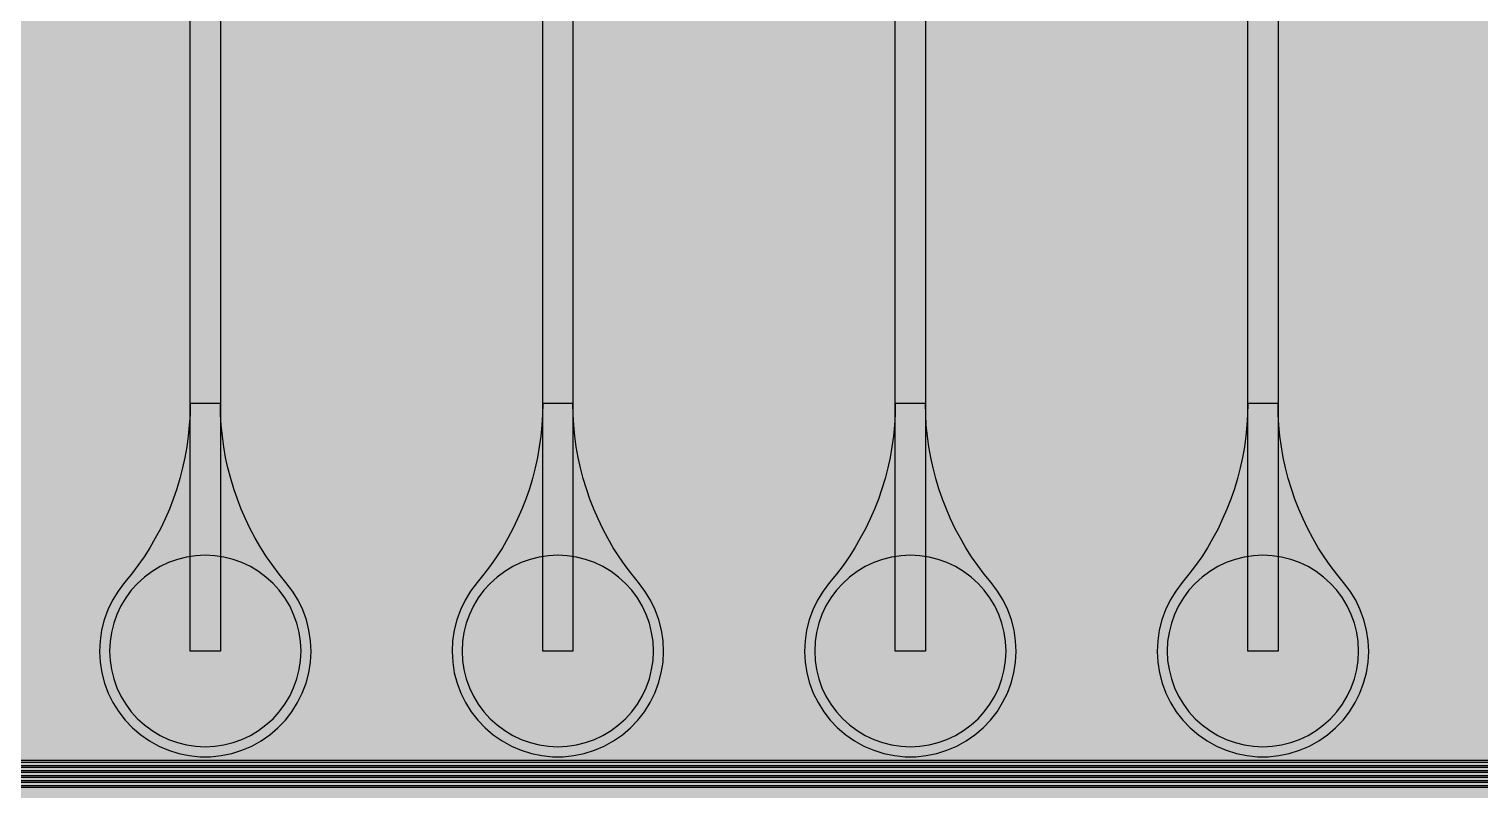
# Model space of a CAD drawing. Header units: metres. Extents: x -7220 to 10980, y -29667 to 1833.
# Drawn here: x -2607 to -1167, y -20920 to -20165 of the extents above; entities that cross this region are included whole.
import ezdxf

# ---------------------------------------------------------------- set-up
doc = ezdxf.new("R2010")
doc.units = ezdxf.units.M
for name, color, linetype in [('Metal1', 4, 'CONTINUOUS'), ('Polyimide', 7, 'CONTINUOUS'), ('Polyimide_Negative', 5, 'CONTINUOUS')]:
    doc.layers.add(name, color=color, linetype=linetype)

msp = doc.modelspace()

# ---------------------------------------------------------------- hatches: boundary and pattern name
at = {"layer": 'Polyimide'}
msp.add_hatch(color=7, dxfattribs=at).paths.add_polyline_path([(4099.4, -13861.6), (4142.6, -14152.8), (4214.2, -14438.4), (4313.4, -14715.5), (4439.2, -14981.7), (4590.6, -15234.2), (4766, -15470.7), (4963.7, -15688.8), (5181.8, -15886.5), (5418.3, -16061.9), (5670.8, -16213.3), (5936.9, -16339.1), (6214.1, -16438.3), (6499.7, -16509.9), (6790.9, -16553.1), (7085, -16567.5), (9980.4, -16567.5), (10058.8, -16571.4), (10136.4, -16582.9), (10212.6, -16601.9), (10286.5, -16628.4), (10357.5, -16662), (10424.8, -16702.3), (10487.9, -16749.1), (10546.1, -16801.8), (10598.8, -16860), (10645.6, -16923), (10685.9, -16990.4), (10719.5, -17061.4), (10745.9, -17135.3), (10765, -17211.4), (10776.5, -17289.1), (10780.4, -17367.5), (10780.4, -21957.3), (10741.6, -22012.9), (10706, -22070.6), (10673.6, -22130.1), (10644.5, -22191.4), (10618.9, -22254.2), (10596.8, -22318.2), (10578.3, -22383.5), (10563.4, -22449.6), (10552.2, -22516.5), (10544.7, -22583.8), (10541, -22651.5), (10541, -22719.3), (10544.7, -22787), (10552.2, -22854.4), (10563.4, -22921.2), (10578.3, -22987.4), (10596.8, -23052.6), (10618.9, -23116.7), (10644.5, -23179.5), (10673.6, -23240.7), (10706, -23300.3), (10741.6, -23357.9), (10780.4, -23413.5), (10780.4, -28667.5), (10776.5, -28745.9), (10765, -28823.6), (10745.9, -28899.7), (10719.5, -28973.6), (10685.9, -29044.6), (10645.6, -29112), (10598.8, -29175), (10546.1, -29233.2), (10487.9, -29285.9), (10424.8, -29332.7), (10357.5, -29373), (10286.5, -29406.6), (10212.6, -29433.1), (10136.4, -29452.1), (10058.8, -29463.6), (9980.4, -29467.5), (-6219.6, -29467.5), (-6298, -29463.6), (-6375.7, -29452.1), (-6451.9, -29433.1), (-6525.8, -29406.6), (-6596.7, -29373), (-6664.1, -29332.7), (-6727.1, -29285.9), (-6785.3, -29233.2), (-6838, -29175), (-6884.8, -29112), (-6925.2, -29044.6), (-6958.7, -28973.6), (-6985.2, -28899.7), (-7004.3, -28823.6), (-7015.8, -28745.9), (-7019.6, -28667.5), (-7019.6, -23426.3), (-6979.4, -23370.1), (-6942.3, -23311.6), (-6908.7, -23251.2), (-6878.5, -23189), (-6851.8, -23125.1), (-6828.8, -23059.9), (-6809.5, -22993.4), (-6794, -22926), (-6782.4, -22857.8), (-6774.6, -22789.1), (-6770.7, -22720), (-6770.7, -22650.8), (-6774.6, -22581.8), (-6782.4, -22513), (-6794, -22444.8), (-6809.5, -22377.4), (-6828.8, -22311), (-6851.8, -22245.7), (-6878.5, -22181.9), (-6908.7, -22119.7), (-6942.3, -22059.2), (-6979.4, -22000.8), (-7019.6, -21944.5), (-7019.6, -17367.5), (-7015.8, -17289.1), (-7004.3, -17211.4), (-6985.2, -17135.3), (-6958.7, -17061.4), (-6925.2, -16990.4), (-6884.8, -16923), (-6838, -16860), (-6785.3, -16801.8), (-6727.1, -16749.1), (-6664.1, -16702.3), (-6596.7, -16662), (-6525.8, -16628.4), (-6451.9, -16601.9), (-6375.7, -16582.9), (-6298, -16571.4), (-6219.6, -16567.5), (-3314, -16567.5), (-3019.9, -16553.1), (-2728.7, -16509.9), (-2443.1, -16438.3), (-2165.9, -16339.1), (-1899.8, -16213.3), (-1647.3, -16061.9), (-1410.8, -15886.5), (-1192.7, -15688.8), (-995, -15470.7), (-819.6, -15234.2), (-668.2, -14981.7), (-542.4, -14715.5), (-443.2, -14438.4), (-371.6, -14152.8), (-328.4, -13861.6), (-314, -13567.5), (-314, -13373.5), (-317.5, -13328.1), (-327.7, -13283.8), (-344.6, -13241.5), (-367.6, -13202.3), (-396.4, -13167), (-430.1, -13136.5), (-468, -13111.4), (-509.3, -13092.3), (-509.3, -13092.3), (-578.2, -13061.3), (-642.2, -13021.2), (-700.3, -12973), (-751.3, -12917.3), (-794.4, -12855.3), (-828.7, -12788.1), (-853.7, -12716.8), (-868.9, -12642.8), (-874, -12567.5), (-868.9, -12492.2), (-853.7, -12418.2), (-828.7, -12346.9), (-794.4, -12279.7), (-751.3, -12217.7), (-700.3, -12162), (-642.2, -12113.8), (-578.2, -12073.7), (-509.3, -12042.7), (-509.3, -12042.7), (-468, -12023.6), (-430.1, -11998.5), (-396.4, -11968), (-367.6, -11932.7), (-344.6, -11893.5), (-327.7, -11851.2), (-317.5, -11806.9), (-314, -11761.5), (-314, -11074.3), (-317.5, -11028.9), (-327.7, -10984.6), (-344.6, -10942.4), (-367.6, -10903.1), (-396.4, -10867.8), (-430.1, -10837.3), (-468, -10812.2), (-509.3, -10793.2), (-509.3, -10793.2), (-578.2, -10762.1), (-642.2, -10722.1), (-700.3, -10673.8), (-751.3, -10618.1), (-794.4, -10556.1), (-828.7, -10488.9), (-853.7, -10417.6), (-868.9, -10343.7), (-874, -10268.3), (-868.9, -10193), (-853.7, -10119), (-828.7, -10047.8), (-794.4, -9980.5), (-751.3, -9918.5), (-700.3, -9862.9), (-642.2, -9814.6), (-578.2, -9774.6), (-509.3, -9743.5), (-509.3, -9743.5), (-468, -9724.5), (-430.1, -9699.4), (-396.4, -9668.8), (-367.6, -9633.5), (-344.6, -9594.3), (-327.7, -9552), (-317.5, -9507.7), (-314, -9462.4), (-314, -8775.1), (-317.5, -8729.8), (-327.7, -8685.5), (-344.6, -8643.2), (-367.6, -8604), (-396.4, -8568.7), (-430.1, -8538.1), (-468, -8513), (-509.3, -8494), (-509.3, -8494), (-578.2, -8462.9), (-642.2, -8422.9), (-700.3, -8374.6), (-751.3, -8319), (-794.4, -8257), (-828.7, -8189.7), (-853.7, -8118.5), (-868.9, -8044.5), (-874, -7969.2), (-868.9, -7893.8), (-853.7, -7819.9), (-828.7, -7748.6), (-794.4, -7681.4), (-751.3, -7619.4), (-700.3, -7563.7), (-642.2, -7515.4), (-578.2, -7475.4), (-509.3, -7444.3), (-509.3, -7444.3), (-468, -7425.3), (-430.1, -7400.2), (-396.4, -7369.7), (-367.6, -7334.4), (-344.6, -7295.1), (-327.7, -7252.9), (-317.5, -7208.6), (-314, -7163.2), (-314, -6476), (-317.5, -6430.6), (-327.7, -6386.3), (-344.6, -6344), (-367.6, -6304.8), (-396.4, -6269.5), (-430.1, -6239), (-468, -6213.9), (-509.3, -6194.8), (-509.3, -6194.8), (-578.2, -6163.8), (-642.2, -6123.7), (-700.3, -6075.5), (-751.3, -6019.8), (-794.4, -5957.8), (-828.7, -5890.6), (-853.7, -5819.3), (-868.9, -5745.3), (-874, -5670), (-868.9, -5594.7), (-853.7, -5520.7), (-828.7, -5449.4), (-794.4, -5382.2), (-751.3, -5320.2), (-700.3, -5264.5), (-642.2, -5216.3), (-578.2, -5176.2), (-509.3, -5145.2), (-509.3, -5145.2), (-468, -5126.1), (-430.1, -5101), (-396.4, -5070.5), (-367.6, -5035.2), (-344.6, -4996), (-327.7, -4953.7), (-317.5, -4909.4), (-314, -4864), (-314, 380), (-314, 1532.5), (-269, 1532.5), (-268.8, 1525.6), (-268.1, 1518.8), (-267, 1512), (-265.4, 1505.3), (-263.4, 1498.7), (-261, 1492.3), (-258.2, 1486.1), (-254.9, 1480), (-251.3, 1474.2), (-247.3, 1468.6), (-242.9, 1463.3), (-238.2, 1458.3), (-233.2, 1453.6), (-227.9, 1449.2), (-222.3, 1445.2), (-216.5, 1441.6), (-210.4, 1438.3), (-204.2, 1435.5), (-197.8, 1433.1), (-191.2, 1431.1), (-184.5, 1429.5), (-177.7, 1428.4), (-170.9, 1427.7), (-164, 1427.5), (-157.1, 1427.7), (-150.3, 1428.4), (-143.5, 1429.5), (-136.8, 1431.1), (-130.2, 1433.1), (-123.8, 1435.5), (-117.6, 1438.3), (-111.5, 1441.6), (-105.7, 1445.2), (-100.1, 1449.2), (-94.8, 1453.6), (-89.8, 1458.3), (-85.1, 1463.3), (-80.7, 1468.6), (-76.7, 1474.2), (-73.1, 1480), (-69.8, 1486.1), (-67, 1492.3), (-64.6, 1498.7), (-62.6, 1505.3), (-61, 1512), (-59.9, 1518.8), (-59.2, 1525.6), (-59, 1532.5), (1786, 1532.5), (3835, 1532.5), (3835.2, 1539), (3835.9, 1545.6), (3836.9, 1552), (3838.4, 1558.4), (3840.3, 1564.6), (3842.6, 1570.8), (3845.3, 1576.7), (3848.4, 1582.5), (3851.9, 1588.1), (3855.7, 1593.4), (3859.8, 1598.4), (3864.3, 1603.2), (3869.1, 1607.7), (3874.1, 1611.8), (3879.4, 1615.6), (3885, 1619.1), (3890.8, 1622.2), (3896.7, 1624.9), (3902.9, 1627.2), (3909.1, 1629.1), (3915.5, 1630.6), (3921.9, 1631.6), (3928.5, 1632.3), (3935, 1632.5), (3941.5, 1632.3), (3948.1, 1631.6), (3954.5, 1630.6), (3960.9, 1629.1), (3967.1, 1627.2), (3973.3, 1624.9), (3979.2, 1622.2), (3985, 1619.1), (3990.6, 1615.6), (3995.9, 1611.8), (4000.9, 1607.7), (4005.7, 1603.2), (4010.2, 1598.4), (4014.3, 1593.4), (4018.1, 1588.1), (4021.6, 1582.5), (4024.7, 1576.7), (4027.4, 1570.8), (4029.7, 1564.6), (4031.6, 1558.4), (4033.1, 1552), (4034.1, 1545.6), (4034.8, 1539), (4035, 1532.5), (4085, 1532.5), (4085, 380), (4085, 330), (4085, -4864), (4088.5, -4909.4), (4098.7, -4953.7), (4115.6, -4996), (4138.6, -5035.2), (4167.4, -5070.5), (4201.1, -5101), (4239, -5126.1), (4280.3, -5145.2), (4280.3, -5145.2), (4349.2, -5176.2), (4413.2, -5216.3), (4471.3, -5264.5), (4522.3, -5320.2), (4565.4, -5382.2), (4599.7, -5449.4), (4624.7, -5520.7), (4639.9, -5594.7), (4645, -5670), (4639.9, -5745.3), (4624.7, -5819.3), (4599.7, -5890.6), (4565.4, -5957.8), (4522.3, -6019.8), (4471.3, -6075.5), (4413.2, -6123.7), (4349.2, -6163.8), (4280.3, -6194.8), (4239, -6213.9), (4201.1, -6239), (4167.4, -6269.5), (4138.6, -6304.8), (4115.6, -6344), (4098.7, -6386.3), (4088.5, -6430.6), (4085, -6476), (4085, -13567.5), (4099.4, -13861.6)])

# ---------------------------------------------------------------- linework, layer by layer
at = {"layer": 'Metal1'}
for points in [[(1193.9, -18191.7), (1193.9, -22332.9), (1163.3, -22363.5), (-5972.5, -22363.5), (-6003.1, -22332.9), (-6003.1, -19841.6), (-5972.5, -19811), (-1411.7, -19811), (-1378.1, -19840.3), (-1367.1, -19996.2), (-1367.1, -20782.5), (-1397.1, -20782.5), (-1397.1, -19996.2), (-1386.1, -19843.7), (-1412.5, -19813), (-5971.7, -19813), (-6001.1, -19842.4), (-6001.1, -22332.1), (-5971.7, -22361.5), (1162.5, -22361.5), (1191.9, -22332.1), (1191.9, -18191.7)], [(1183.9, -18191.7), (1183.9, -22322.9), (1153.3, -22353.5), (-5962.5, -22353.5), (-5993.1, -22322.9), (-5993.1, -19851.6), (-5962.5, -19821), (-1761.7, -19821), (-1728.1, -19850.3), (-1717.1, -20004.2), (-1717.1, -20782.5), (-1747.1, -20782.5), (-1747.1, -20004.2), (-1736.2, -19853.7), (-1762.5, -19823), (-5961.7, -19823), (-5991.1, -19852.4), (-5991.1, -22322.1), (-5961.7, -22351.5), (1152.5, -22351.5), (1181.9, -22322.1), (1181.9, -18191.7)], [(1173.9, -18191.7), (1173.9, -22312.9), (1143.3, -22343.5), (-5952.5, -22343.5), (-5983.1, -22312.9), (-5983.1, -19861.6), (-5952.5, -19831), (-2111.7, -19831), (-2078, -19860.3), (-2067.1, -20012.2), (-2067.1, -20782.5), (-2097.1, -20782.5), (-2097.1, -20012.2), (-2086.2, -19863.7), (-2112.5, -19833), (-5951.7, -19833), (-5981.1, -19862.4), (-5981.1, -22312.1), (-5951.7, -22341.5), (1142.5, -22341.5), (1171.9, -22312.1), (1171.9, -18191.7)], [(1163.9, -18191.7), (1163.9, -22302.9), (1133.3, -22333.5), (-5942.5, -22333.5), (-5973.1, -22302.9), (-5973.1, -19871.6), (-5942.5, -19841), (-2461.7, -19841), (-2428, -19870.3), (-2417.1, -20020.2), (-2417.1, -20782.5), (-2447.1, -20782.5), (-2447.1, -20020.2), (-2436.2, -19873.7), (-2462.5, -19843), (-5941.7, -19843), (-5971.1, -19872.4), (-5971.1, -22302.1), (-5941.7, -22331.5), (1132.5, -22331.5), (1161.9, -22302.1), (1161.9, -18191.7)], [(1078.9, -18191.7), (1078.9, -22217.9), (1048.3, -22248.5), (-5857.5, -22248.5), (-5888.1, -22217.9), (-5888.1, -20921.6), (-5857.5, -20891), (163.3, -20891), (199.6, -20919.2), (207.9, -20982.8), (207.9, -21152.5), (177.9, -21152.5), (177.9, -20982.8), (186.1, -20924.8), (162.5, -20893), (-5856.7, -20893), (-5886.1, -20922.4), (-5886.1, -22217.1), (-5856.7, -22246.5), (1047.5, -22246.5), (1076.9, -22217.1), (1076.9, -18191.7)], [(1073.9, -18191.7), (1073.9, -22212.9), (1043.3, -22243.5), (-5852.5, -22243.5), (-5883.1, -22212.9), (-5883.1, -20926.6), (-5852.5, -20896), (-11.7, -20896), (21.8, -20925.4), (32.9, -21086.2), (32.9, -21892.5), (2.9, -21892.5), (2.9, -21086.2), (13.9, -20928.6), (-12.5, -20898), (-5851.7, -20898), (-5881.1, -20927.4), (-5881.1, -22212.1), (-5851.7, -22241.5), (1042.5, -22241.5), (1071.9, -22212.1), (1071.9, -18191.7)], [(1068.9, -18191.7), (1068.9, -22207.9), (1038.3, -22238.5), (-5847.5, -22238.5), (-5878.1, -22207.9), (-5878.1, -20931.6), (-5847.5, -20901), (-328.1, -20901), (-279, -20923.6), (-227.4, -20997.3), (-144.1, -21145.1), (-170.2, -21159.9), (-253.5, -21012), (-288.2, -20932.6), (-328.6, -20903), (-5846.7, -20903), (-5876.1, -20932.4), (-5876.1, -22207.1), (-5846.7, -22236.5), (1037.5, -22236.5), (1066.9, -22207.1), (1066.9, -18191.7)], [(1063.9, -18191.7), (1063.9, -22202.9), (1033.3, -22233.5), (-5842.5, -22233.5), (-5873.1, -22202.9), (-5873.1, -20936.6), (-5842.5, -20906), (-361.7, -20906), (-328.1, -20935.4), (-317.1, -21094.2), (-317.1, -21892.5), (-347.1, -21892.5), (-347.1, -21094.2), (-336.1, -20938.6), (-362.5, -20908), (-5841.7, -20908), (-5871.1, -20937.4), (-5871.1, -22202.1), (-5841.7, -22231.5), (1032.5, -22231.5), (1061.9, -22202.1), (1061.9, -18191.7)], [(1058.9, -18191.7), (1058.9, -22197.9), (1028.3, -22228.5), (-5837.5, -22228.5), (-5868.1, -22197.9), (-5868.1, -20941.6), (-5837.5, -20911), (-678.1, -20911), (-628.4, -20933), (-580.1, -20998.6), (-494.2, -21144.9), (-520.1, -21160.1), (-606, -21013.8), (-637.9, -20942.7), (-678.6, -20913), (-5836.7, -20913), (-5866.1, -20942.4), (-5866.1, -22197.1), (-5836.7, -22226.5), (1027.5, -22226.5), (1056.9, -22197.1), (1056.9, -18191.7)], [(1053.9, -18191.7), (1053.9, -22192.9), (1023.3, -22223.5), (-5832.5, -22223.5), (-5863.1, -22192.9), (-5863.1, -20946.6), (-5832.5, -20916), (-711.7, -20916), (-678.1, -20945.3), (-667.1, -21102.2), (-667.1, -21892.5), (-697.1, -21892.5), (-697.1, -21102.2), (-686.1, -20948.7), (-712.5, -20918), (-5831.7, -20918), (-5861.1, -20947.4), (-5861.1, -22192.1), (-5831.7, -22221.5), (1022.5, -22221.5), (1051.9, -22192.1), (1051.9, -18191.7)]]:
    msp.add_lwpolyline(points, dxfattribs=at)
for points in [[(-2447.1, -20536.9), (-2447.3, -20547.7), (-2448, -20558.4), (-2449, -20569.1), (-2450.5, -20579.7), (-2452.3, -20590.3), (-2454.6, -20600.8), (-2457.3, -20611.1), (-2460.4, -20621.4), (-2463.9, -20631.6), (-2467.8, -20641.6), (-2472.1, -20651.4), (-2476.7, -20661.1), (-2481.8, -20670.6), (-2487.2, -20679.9), (-2492.9, -20688.9), (-2499, -20697.7), (-2505.5, -20706.3), (-2512.3, -20714.6), (-2518.7, -20723.1), (-2524.2, -20732.1), (-2528.9, -20741.7), (-2532.5, -20751.6), (-2535.1, -20761.9), (-2536.6, -20772.4), (-2537.1, -20783), (-2536.5, -20793.6), (-2534.9, -20804.1), (-2532.2, -20814.3), (-2528.5, -20824.2), (-2523.8, -20833.7), (-2518.1, -20842.7), (-2511.6, -20851.1), (-2504.3, -20858.8), (-2496.2, -20865.7), (-2487.5, -20871.7), (-2478.2, -20876.8), (-2468.5, -20881), (-2458.4, -20884.2), (-2448, -20886.3), (-2437.4, -20887.4), (-2426.8, -20887.4), (-2416.3, -20886.3), (-2405.9, -20884.2), (-2395.8, -20881), (-2386, -20876.8), (-2376.7, -20871.7), (-2368, -20865.7), (-2360, -20858.8), (-2352.6, -20851.1), (-2346.1, -20842.7), (-2340.5, -20833.7), (-2335.8, -20824.2), (-2332.1, -20814.3), (-2329.4, -20804.1), (-2327.7, -20793.6), (-2327.1, -20783), (-2327.6, -20772.4), (-2329.2, -20761.9), (-2331.8, -20751.6), (-2335.4, -20741.7), (-2340, -20732.1), (-2345.6, -20723.1), (-2352, -20714.6), (-2358.8, -20706.3), (-2365.2, -20697.7), (-2371.3, -20688.9), (-2377.1, -20679.9), (-2382.5, -20670.6), (-2387.5, -20661.1), (-2392.2, -20651.4), (-2396.4, -20641.6), (-2400.3, -20631.6), (-2403.8, -20621.4), (-2406.9, -20611.1), (-2409.6, -20600.8), (-2411.9, -20590.3), (-2413.8, -20579.7), (-2415.2, -20569.1), (-2416.3, -20558.4), (-2416.9, -20547.7), (-2417.1, -20536.9), (-2447.1, -20536.9)], [(-2097.1, -20536.9), (-2097.3, -20547.7), (-2098, -20558.4), (-2099, -20569.1), (-2100.5, -20579.7), (-2102.3, -20590.3), (-2104.6, -20600.8), (-2107.3, -20611.1), (-2110.4, -20621.4), (-2113.9, -20631.6), (-2117.8, -20641.6), (-2122.1, -20651.4), (-2126.7, -20661.1), (-2131.8, -20670.6), (-2137.2, -20679.9), (-2142.9, -20688.9), (-2149, -20697.7), (-2155.5, -20706.3), (-2162.3, -20714.6), (-2168.7, -20723.1), (-2174.2, -20732.1), (-2178.9, -20741.7), (-2182.5, -20751.6), (-2185.1, -20761.9), (-2186.6, -20772.4), (-2187.1, -20783), (-2186.5, -20793.6), (-2184.9, -20804.1), (-2182.2, -20814.3), (-2178.5, -20824.2), (-2173.8, -20833.7), (-2168.1, -20842.7), (-2161.6, -20851.1), (-2154.3, -20858.8), (-2146.2, -20865.7), (-2137.5, -20871.7), (-2128.2, -20876.8), (-2118.5, -20881), (-2108.4, -20884.2), (-2098, -20886.3), (-2087.4, -20887.4), (-2076.8, -20887.4), (-2066.3, -20886.3), (-2055.9, -20884.2), (-2045.8, -20881), (-2036, -20876.8), (-2026.7, -20871.7), (-2018, -20865.7), (-2010, -20858.8), (-2002.6, -20851.1), (-1996.1, -20842.7), (-1990.5, -20833.7), (-1985.8, -20824.2), (-1982.1, -20814.3), (-1979.4, -20804.1), (-1977.7, -20793.6), (-1977.1, -20783), (-1977.6, -20772.4), (-1979.2, -20761.9), (-1981.8, -20751.6), (-1985.4, -20741.7), (-1990, -20732.1), (-1995.6, -20723.1), (-2002, -20714.6), (-2008.8, -20706.3), (-2015.2, -20697.7), (-2021.3, -20688.9), (-2027.1, -20679.9), (-2032.5, -20670.6), (-2037.5, -20661.1), (-2042.2, -20651.4), (-2046.4, -20641.6), (-2050.3, -20631.6), (-2053.8, -20621.4), (-2056.9, -20611.1), (-2059.6, -20600.8), (-2061.9, -20590.3), (-2063.8, -20579.7), (-2065.2, -20569.1), (-2066.3, -20558.4), (-2066.9, -20547.7), (-2067.1, -20536.9), (-2097.1, -20536.9)], [(-1747.1, -20536.9), (-1747.3, -20547.7), (-1748, -20558.4), (-1749, -20569.1), (-1750.5, -20579.7), (-1752.3, -20590.3), (-1754.6, -20600.8), (-1757.3, -20611.1), (-1760.4, -20621.4), (-1763.9, -20631.6), (-1767.8, -20641.6), (-1772.1, -20651.4), (-1776.7, -20661.1), (-1781.8, -20670.6), (-1787.2, -20679.9), (-1792.9, -20688.9), (-1799, -20697.7), (-1805.5, -20706.3), (-1812.3, -20714.6), (-1818.7, -20723.1), (-1824.2, -20732.1), (-1828.9, -20741.7), (-1832.5, -20751.6), (-1835.1, -20761.9), (-1836.6, -20772.4), (-1837.1, -20783), (-1836.5, -20793.6), (-1834.9, -20804.1), (-1832.2, -20814.3), (-1828.5, -20824.2), (-1823.8, -20833.7), (-1818.1, -20842.7), (-1811.6, -20851.1), (-1804.3, -20858.8), (-1796.2, -20865.7), (-1787.5, -20871.7), (-1778.2, -20876.8), (-1768.5, -20881), (-1758.4, -20884.2), (-1748, -20886.3), (-1737.4, -20887.4), (-1726.8, -20887.4), (-1716.3, -20886.3), (-1705.9, -20884.2), (-1695.8, -20881), (-1686, -20876.8), (-1676.7, -20871.7), (-1668, -20865.7), (-1660, -20858.8), (-1652.6, -20851.1), (-1646.1, -20842.7), (-1640.5, -20833.7), (-1635.8, -20824.2), (-1632.1, -20814.3), (-1629.4, -20804.1), (-1627.7, -20793.6), (-1627.1, -20783), (-1627.6, -20772.4), (-1629.2, -20761.9), (-1631.8, -20751.6), (-1635.4, -20741.7), (-1640, -20732.1), (-1645.6, -20723.1), (-1652, -20714.6), (-1658.8, -20706.3), (-1665.2, -20697.7), (-1671.3, -20688.9), (-1677.1, -20679.9), (-1682.5, -20670.6), (-1687.5, -20661.1), (-1692.2, -20651.4), (-1696.4, -20641.6), (-1700.3, -20631.6), (-1703.8, -20621.4), (-1706.9, -20611.1), (-1709.6, -20600.8), (-1711.9, -20590.3), (-1713.8, -20579.7), (-1715.2, -20569.1), (-1716.3, -20558.4), (-1716.9, -20547.7), (-1717.1, -20536.9), (-1747.1, -20536.9)], [(-1397.1, -20536.9), (-1397.3, -20547.7), (-1398, -20558.4), (-1399, -20569.1), (-1400.5, -20579.7), (-1402.3, -20590.3), (-1404.6, -20600.8), (-1407.3, -20611.1), (-1410.4, -20621.4), (-1413.9, -20631.6), (-1417.8, -20641.6), (-1422.1, -20651.4), (-1426.7, -20661.1), (-1431.8, -20670.6), (-1437.2, -20679.9), (-1442.9, -20688.9), (-1449, -20697.7), (-1455.5, -20706.3), (-1462.3, -20714.6), (-1468.7, -20723.1), (-1474.2, -20732.1), (-1478.9, -20741.7), (-1482.5, -20751.6), (-1485.1, -20761.9), (-1486.6, -20772.4), (-1487.1, -20783), (-1486.5, -20793.6), (-1484.9, -20804.1), (-1482.2, -20814.3), (-1478.5, -20824.2), (-1473.8, -20833.7), (-1468.1, -20842.7), (-1461.6, -20851.1), (-1454.3, -20858.8), (-1446.2, -20865.7), (-1437.5, -20871.7), (-1428.2, -20876.8), (-1418.5, -20881), (-1408.4, -20884.2), (-1398, -20886.3), (-1387.4, -20887.4), (-1376.8, -20887.4), (-1366.3, -20886.3), (-1355.9, -20884.2), (-1345.8, -20881), (-1336, -20876.8), (-1326.7, -20871.7), (-1318, -20865.7), (-1310, -20858.8), (-1302.6, -20851.1), (-1296.1, -20842.7), (-1290.5, -20833.7), (-1285.8, -20824.2), (-1282.1, -20814.3), (-1279.4, -20804.1), (-1277.7, -20793.6), (-1277.1, -20783), (-1277.6, -20772.4), (-1279.2, -20761.9), (-1281.8, -20751.6), (-1285.4, -20741.7), (-1290, -20732.1), (-1295.6, -20723.1), (-1302, -20714.6), (-1308.8, -20706.3), (-1315.2, -20697.7), (-1321.3, -20688.9), (-1327.1, -20679.9), (-1332.5, -20670.6), (-1337.5, -20661.1), (-1342.2, -20651.4), (-1346.4, -20641.6), (-1350.3, -20631.6), (-1353.8, -20621.4), (-1356.9, -20611.1), (-1359.6, -20600.8), (-1361.9, -20590.3), (-1363.8, -20579.7), (-1365.2, -20569.1), (-1366.3, -20558.4), (-1366.9, -20547.7), (-1367.1, -20536.9), (-1397.1, -20536.9)]]:
    msp.add_lwpolyline(points, close=True, dxfattribs=at)
at = {"layer": 'Polyimide_Negative'}
for points in [[(-2337.1, -20782.5), (-2337.6, -20773.2), (-2339, -20764), (-2341.2, -20754.9), (-2344.4, -20746.1), (-2348.3, -20737.7), (-2353.1, -20729.7), (-2358.7, -20722.2), (-2364.9, -20715.3), (-2371.9, -20709.1), (-2379.3, -20703.5), (-2387.3, -20698.7), (-2395.8, -20694.7), (-2404.5, -20691.6), (-2413.6, -20689.3), (-2422.8, -20688), (-2432.1, -20687.5), (-2441.4, -20688), (-2450.7, -20689.3), (-2459.7, -20691.6), (-2468.5, -20694.7), (-2476.9, -20698.7), (-2484.9, -20703.5), (-2492.4, -20709.1), (-2499.3, -20715.3), (-2505.6, -20722.2), (-2511.1, -20729.7), (-2515.9, -20737.7), (-2519.9, -20746.1), (-2523, -20754.9), (-2525.3, -20764), (-2526.7, -20773.2), (-2527.1, -20782.5), (-2526.7, -20791.8), (-2525.3, -20801), (-2523, -20810.1), (-2519.9, -20818.9), (-2515.9, -20827.3), (-2511.1, -20835.3), (-2505.6, -20842.8), (-2499.3, -20849.7), (-2492.4, -20855.9), (-2484.9, -20861.5), (-2476.9, -20866.3), (-2468.5, -20870.3), (-2459.7, -20873.4), (-2450.7, -20875.7), (-2441.4, -20877), (-2432.1, -20877.5), (-2422.8, -20877), (-2413.6, -20875.7), (-2404.5, -20873.4), (-2395.8, -20870.3), (-2387.3, -20866.3), (-2379.3, -20861.5), (-2371.9, -20855.9), (-2364.9, -20849.7), (-2358.7, -20842.8), (-2353.1, -20835.3), (-2348.3, -20827.3), (-2344.4, -20818.9), (-2341.2, -20810.1), (-2339, -20801), (-2337.6, -20791.8), (-2337.1, -20782.5)], [(-1987.1, -20782.5), (-1987.6, -20773.2), (-1989, -20764), (-1991.2, -20754.9), (-1994.4, -20746.1), (-1998.3, -20737.7), (-2003.1, -20729.7), (-2008.7, -20722.2), (-2014.9, -20715.3), (-2021.9, -20709.1), (-2029.3, -20703.5), (-2037.3, -20698.7), (-2045.8, -20694.7), (-2054.5, -20691.6), (-2063.6, -20689.3), (-2072.8, -20688), (-2082.1, -20687.5), (-2091.4, -20688), (-2100.7, -20689.3), (-2109.7, -20691.6), (-2118.5, -20694.7), (-2126.9, -20698.7), (-2134.9, -20703.5), (-2142.4, -20709.1), (-2149.3, -20715.3), (-2155.6, -20722.2), (-2161.1, -20729.7), (-2165.9, -20737.7), (-2169.9, -20746.1), (-2173, -20754.9), (-2175.3, -20764), (-2176.7, -20773.2), (-2177.1, -20782.5), (-2176.7, -20791.8), (-2175.3, -20801), (-2173, -20810.1), (-2169.9, -20818.9), (-2165.9, -20827.3), (-2161.1, -20835.3), (-2155.6, -20842.8), (-2149.3, -20849.7), (-2142.4, -20855.9), (-2134.9, -20861.5), (-2126.9, -20866.3), (-2118.5, -20870.3), (-2109.7, -20873.4), (-2100.7, -20875.7), (-2091.4, -20877), (-2082.1, -20877.5), (-2072.8, -20877), (-2063.6, -20875.7), (-2054.5, -20873.4), (-2045.8, -20870.3), (-2037.3, -20866.3), (-2029.3, -20861.5), (-2021.9, -20855.9), (-2014.9, -20849.7), (-2008.7, -20842.8), (-2003.1, -20835.3), (-1998.3, -20827.3), (-1994.4, -20818.9), (-1991.2, -20810.1), (-1989, -20801), (-1987.6, -20791.8), (-1987.1, -20782.5)], [(-1637.1, -20782.5), (-1637.6, -20773.2), (-1639, -20764), (-1641.2, -20754.9), (-1644.4, -20746.1), (-1648.3, -20737.7), (-1653.1, -20729.7), (-1658.7, -20722.2), (-1664.9, -20715.3), (-1671.9, -20709.1), (-1679.3, -20703.5), (-1687.3, -20698.7), (-1695.8, -20694.7), (-1704.5, -20691.6), (-1713.6, -20689.3), (-1722.8, -20688), (-1732.1, -20687.5), (-1741.4, -20688), (-1750.7, -20689.3), (-1759.7, -20691.6), (-1768.5, -20694.7), (-1776.9, -20698.7), (-1784.9, -20703.5), (-1792.4, -20709.1), (-1799.3, -20715.3), (-1805.6, -20722.2), (-1811.1, -20729.7), (-1815.9, -20737.7), (-1819.9, -20746.1), (-1823, -20754.9), (-1825.3, -20764), (-1826.7, -20773.2), (-1827.1, -20782.5), (-1826.7, -20791.8), (-1825.3, -20801), (-1823, -20810.1), (-1819.9, -20818.9), (-1815.9, -20827.3), (-1811.1, -20835.3), (-1805.6, -20842.8), (-1799.3, -20849.7), (-1792.4, -20855.9), (-1784.9, -20861.5), (-1776.9, -20866.3), (-1768.5, -20870.3), (-1759.7, -20873.4), (-1750.7, -20875.7), (-1741.4, -20877), (-1732.1, -20877.5), (-1722.8, -20877), (-1713.6, -20875.7), (-1704.5, -20873.4), (-1695.8, -20870.3), (-1687.3, -20866.3), (-1679.3, -20861.5), (-1671.9, -20855.9), (-1664.9, -20849.7), (-1658.7, -20842.8), (-1653.1, -20835.3), (-1648.3, -20827.3), (-1644.4, -20818.9), (-1641.2, -20810.1), (-1639, -20801), (-1637.6, -20791.8), (-1637.1, -20782.5)], [(-1287.1, -20782.5), (-1287.6, -20773.2), (-1289, -20764), (-1291.2, -20754.9), (-1294.4, -20746.1), (-1298.3, -20737.7), (-1303.1, -20729.7), (-1308.7, -20722.2), (-1314.9, -20715.3), (-1321.9, -20709.1), (-1329.3, -20703.5), (-1337.3, -20698.7), (-1345.8, -20694.7), (-1354.5, -20691.6), (-1363.6, -20689.3), (-1372.8, -20688), (-1382.1, -20687.5), (-1391.4, -20688), (-1400.7, -20689.3), (-1409.7, -20691.6), (-1418.5, -20694.7), (-1426.9, -20698.7), (-1434.9, -20703.5), (-1442.4, -20709.1), (-1449.3, -20715.3), (-1455.6, -20722.2), (-1461.1, -20729.7), (-1465.9, -20737.7), (-1469.9, -20746.1), (-1473, -20754.9), (-1475.3, -20764), (-1476.7, -20773.2), (-1477.1, -20782.5), (-1476.7, -20791.8), (-1475.3, -20801), (-1473, -20810.1), (-1469.9, -20818.9), (-1465.9, -20827.3), (-1461.1, -20835.3), (-1455.6, -20842.8), (-1449.3, -20849.7), (-1442.4, -20855.9), (-1434.9, -20861.5), (-1426.9, -20866.3), (-1418.5, -20870.3), (-1409.7, -20873.4), (-1400.7, -20875.7), (-1391.4, -20877), (-1382.1, -20877.5), (-1372.8, -20877), (-1363.6, -20875.7), (-1354.5, -20873.4), (-1345.8, -20870.3), (-1337.3, -20866.3), (-1329.3, -20861.5), (-1321.9, -20855.9), (-1314.9, -20849.7), (-1308.7, -20842.8), (-1303.1, -20835.3), (-1298.3, -20827.3), (-1294.4, -20818.9), (-1291.2, -20810.1), (-1289, -20801), (-1287.6, -20791.8), (-1287.1, -20782.5)]]:
    msp.add_lwpolyline(points, close=True, dxfattribs=at)

doc.saveas('drawing.dxf')
